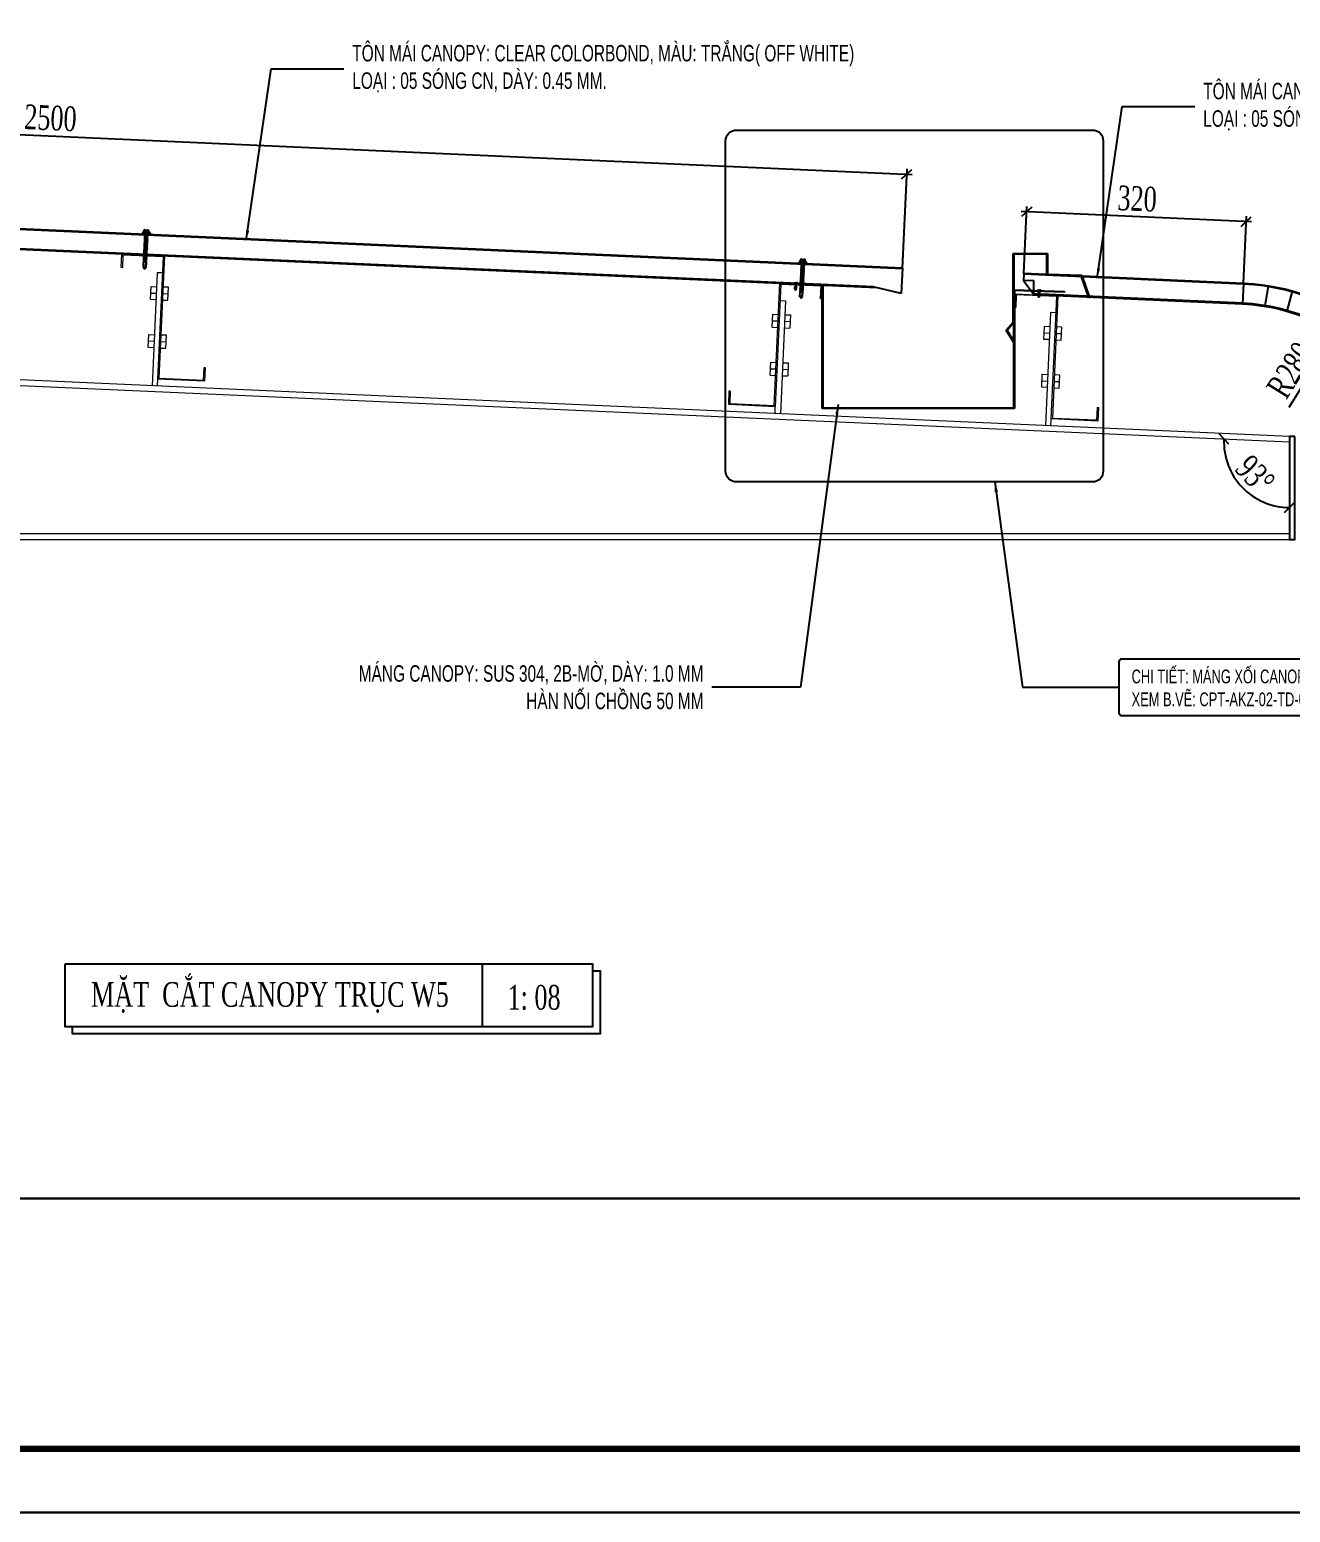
# Model space of a CAD drawing. Header units: inches. Extents: x 340055 to 349452, y -34649 to -30845.
# Drawn here: x 347889.6 to 348119.2, y -32777.5 to -32507.4 of the extents above; entities that cross this region are included whole.
import ezdxf

# ---------------------------------------------------------------- set-up
doc = ezdxf.new("R2010")
doc.units = ezdxf.units.IN
doc.header["$MEASUREMENT"] = 0
doc.linetypes.add('DASHED2', pattern=[9.525, 6.35, -3.175])
doc.linetypes.add('XKITLINE00', pattern=[0])
for name, color, linetype in [('3', 3, 'Continuous'), ('flashing', 6, 'Continuous'), ('NET IN', 3, 'Continuous'), ('ROOFING', 4, 'Continuous'), ('STRUCTURE', 1, 'Continuous')]:
    doc.layers.add(name, color=color, linetype=linetype)
doc.layers.add('TL-TIILE BLOCK A2$0$TL-TITLE BLOCK 1', color=7, linetype='Continuous', lineweight=50)
doc.styles.add('ST1', font='times.ttf', dxfattribs={"width": 0.7})
doc.styles.add('ST1H', font='vnshxh.shx', dxfattribs={"width": 0.7})
doc.dimstyles.new('3', dxfattribs={"dimtxt": 3.5, "dimasz": 1.8, "dimexe": 1, "dimexo": 0, "dimgap": 1, "dimtad": 1, "dimdec": 0, "dimlfac": 3, "dimzin": 0, "dimdsep": 46, "dimtxsty": 'ST1H', "dimblk": 'OBLIQUE', "dimcen": 1, "dimdle": 1, "dimclrd": 8, "dimclre": 8, "dimclrt": 3, "dimadec": 0, "dimazin": 0, "dimtfac": 1, "dimtdec": 0, "dimtix": 1, "dimtofl": 0, "dimtmove": 1, "dimatfit": 3, "dimfxl": 0, "dimtolj": 1, "dimtzin": 0, "dimlwd": -1, "dimlwe": -1, "dimarcsym": 0})
doc.dimstyles.new('8', dxfattribs={"dimtxt": 4.5, "dimasz": 1.8, "dimexe": 1, "dimexo": 0, "dimgap": 1, "dimtad": 1, "dimdec": 0, "dimlfac": 8, "dimzin": 0, "dimdsep": 46, "dimtxsty": 'ST1', "dimblk": 'OBLIQUE', "dimcen": 1, "dimdle": 1, "dimclrd": 8, "dimclre": 8, "dimclrt": 3, "dimadec": 0, "dimazin": 0, "dimtfac": 1, "dimtdec": 0, "dimtix": 1, "dimtmove": 1, "dimatfit": 3, "dimfxl": 0, "dimtolj": 1, "dimtzin": 0, "dimlwd": -1, "dimlwe": -1, "dimarcsym": 0})

# ---------------------------------------------------------------- blocks, each defined once
blk = doc.blocks.new('_Oblique')
at = {"color": 0, "linetype": 'ByBlock', "lineweight": -2}
blk.add_line((-0.5, -0.5), (0.5, 0.5), dxfattribs=at)
blk = doc.blocks.new('*D528')
at = {"color": 8, "linetype": 'Continuous', "transparency": 16777216}
for p, q in [((347736.4, -32536.89), (347737.21, -32518.77)), ((347736.17, -32519.73), (348050.38, -32533.76)), ((348048.62, -32550.83), (348049.43, -32532.71))]:
    blk.add_line(p, q, dxfattribs=at)
at = {"layer": 'Defpoints', "color": 0, "transparency": 16777216}
for p in [(348049.38, -32533.71), (347736.4, -32536.89), (348048.62, -32550.83)]:
    blk.add_point(p, dxfattribs=at)
at = {"color": 8, "transparency": 16777216, "xscale": 1.8, "yscale": 1.8, "zscale": 1.8}
for p, rotation in [((347737.17, -32519.77), 177.4430637708911), ((348049.38, -32533.71), 357.4430637708911)]:
    blk.add_blockref('_Oblique', p, dxfattribs=dict(at, rotation=rotation))
at = {"color": 3, "transparency": 16777216, "insert": (347893.42, -32523.46), "char_height": 4.5, "attachment_point": 5, "rotation": 357.4431, "style": 'ST1'}
blk.add_mtext('\\A1;2500', dxfattribs=at)
blk = doc.blocks.new('*D529')
at = {"color": 8, "linetype": 'Continuous', "transparency": 16777216}
blk.add_arc((348119.07, -32582.49), 11.93, 177.4461, 270, dxfattribs=at)
at = {"layer": 'Defpoints', "color": 0, "transparency": 16777216}
for p in [(347698.65, -32563.73), (348119.07, -32581.48), (348119.07, -32582.49), (348108.56, -32588.14), (348119.07, -32600.23)]:
    blk.add_point(p, dxfattribs=at)
at = {"color": 8, "transparency": 16777216, "xscale": 1.8, "yscale": 1.8, "zscale": 1.8}
for p, rotation in [((348107.15, -32581.95), 87.44612713059917), ((348119.07, -32594.42), 359.9999999999086)]:
    blk.add_blockref('_Oblique', p, dxfattribs=dict(at, rotation=rotation))
at = {"color": 3, "transparency": 16777216, "insert": (348112.83, -32588.45), "char_height": 4.5, "attachment_point": 5, "rotation": 313.7231, "style": 'ST1'}
blk.add_mtext('\\A1;93°', dxfattribs=at)
blk = doc.blocks.new('*D127')
at = {"color": 8, "linetype": 'Continuous', "transparency": 16777216}
blk.add_line((323423.22, -37903.56), (323431.67, -37889.99), dxfattribs=at)
at = {"layer": 'Defpoints', "color": 0, "transparency": 16777216}
for p in [(323431.67, -37889.99), (323413.17, -37919.7)]:
    blk.add_point(p, dxfattribs=at)
at = {"color": 8, "transparency": 16777216, "xscale": 1.8, "yscale": 1.8, "zscale": 1.8, "rotation": 58.08450899015414}
blk.add_blockref('_Oblique', (323431.67, -37889.99), dxfattribs=at)
at = {"color": 3, "transparency": 16777216, "insert": (323423.55, -37896.8), "char_height": 4.5, "attachment_point": 5, "rotation": 58.0845, "style": 'ST1'}
blk.add_mtext('\\A1;R280', dxfattribs=at)
blk = doc.blocks.new('*D129')
at = {"color": 8, "linetype": 'Continuous', "transparency": 16777216}
for p, q in [((323432.15, -37885.91), (323434.43, -37882.34)), ((323433.89, -37883.18), (323432.38, -37882.21)), ((323433.89, -37883.18), (323437.7, -37885.63)), ((323435.95, -37888.35), (323438.24, -37884.78)), ((323437.7, -37885.63), (323439.22, -37886.6))]:
    blk.add_line(p, q, dxfattribs=at)
at = {"layer": 'Defpoints', "color": 0, "transparency": 16777216}
for p in [(323432.15, -37885.91), (323437.7, -37885.63), (323435.95, -37888.35)]:
    blk.add_point(p, dxfattribs=at)
at = {"color": 8, "transparency": 16777216, "xscale": 1.8, "yscale": 1.8, "zscale": 1.8}
for p, rotation in [((323433.89, -37883.18), 327.3307425123555), ((323437.7, -37885.63), 147.3307425123555)]:
    blk.add_blockref('_Oblique', p, dxfattribs=dict(at, rotation=rotation))
at = {"color": 3, "transparency": 16777216, "insert": (323437.57, -37881.64), "char_height": 4.5, "attachment_point": 5, "rotation": 327.3307, "style": 'ST1'}
blk.add_mtext('\\A1;36*13', dxfattribs=at)
blk = doc.blocks.new('*D130')
at = {"color": 8, "linetype": 'Continuous', "transparency": 16777216}
for p, q in [((323451.92, -37919.7), (323465.33, -37919.7)), ((323464.33, -37918.7), (323464.33, -37927.25)), ((323451.92, -37926.25), (323465.33, -37926.25))]:
    blk.add_line(p, q, dxfattribs=at)
at = {"layer": 'Defpoints', "color": 0, "transparency": 16777216}
for p in [(323451.92, -37919.7), (323451.92, -37926.25), (323464.33, -37926.25)]:
    blk.add_point(p, dxfattribs=at)
at = {"color": 8, "transparency": 16777216, "xscale": 1.8, "yscale": 1.8, "zscale": 1.8}
for p, rotation in [((323464.33, -37919.7), 90), ((323464.33, -37926.25), 270)]:
    blk.add_blockref('_Oblique', p, dxfattribs=dict(at, rotation=rotation))
at = {"color": 3, "transparency": 16777216, "insert": (323461.04, -37922.97), "char_height": 4.5, "attachment_point": 5, "rotation": 90, "style": 'ST1'}
blk.add_mtext('\\A1;52', dxfattribs=at)
blk = doc.blocks.new('*D131')
at = {"color": 8, "linetype": 'Continuous', "transparency": 16777216}
for p, q in [((323416.39, -37869.8), (323374.42, -37867.92)), ((323374.92, -37879.2), (323375.46, -37866.97)), ((323414.89, -37880.99), (323415.44, -37868.75))]:
    blk.add_line(p, q, dxfattribs=at)
at = {"layer": 'Defpoints', "color": 0, "transparency": 16777216}
for p in [(323375.42, -37867.97), (323374.92, -37879.2), (323414.89, -37880.99)]:
    blk.add_point(p, dxfattribs=at)
at = {"color": 8, "transparency": 16777216, "xscale": 1.8, "yscale": 1.8, "zscale": 1.8}
for p, rotation in [((323375.42, -37867.97), 177.4461271072646), ((323415.4, -37869.75), 357.4461271072645)]:
    blk.add_blockref('_Oblique', p, dxfattribs=dict(at, rotation=rotation))
at = {"color": 3, "transparency": 16777216, "insert": (323395.55, -37865.57), "char_height": 4.5, "attachment_point": 5, "rotation": 357.4461, "style": 'ST1'}
blk.add_mtext('\\A1;320', dxfattribs=at)
blk = doc.blocks.new('A$C26A6701F')
at = {"layer": 'STRUCTURE', "color": 1, "linetype": 'Continuous'}
for p, q in [((0, 17.21), (1.33, 17.54)), ((0, 17.08), (0, 17.21)), ((0, 17.21), (4, 17.21)), ((4, 17.08), (0, 17.08)), ((3.94, 16.71), (0.06, 16.71)), ((0.4, 17.84), (3.6, 17.84)), ((0.4, 17.57), (1.2, 17.57)), ((0.93, 17.84), (0.93, 18.77)), ((0.97, 17.84), (1.03, 18.61)), ((1.07, 18.91), (2.93, 18.91)), ((1.12, 14.3), (2.9, 14.57)), ((1.39, 14.5), (1.12, 14.3)), ((1.13, 15.25), (2.9, 15.52)), ((1.39, 15.45), (1.13, 15.25)), ((1.13, 15.25), (1.39, 15.14)), ((1.13, 14.77), (2.9, 15.05)), ((1.39, 14.98), (1.13, 14.77)), ((1.13, 14.77), (1.39, 14.66)), ((1.19, 16.71), (1.14, 16.67)), ((1.14, 16.67), (1.4, 16.71)), ((1.14, 16.67), (1.4, 16.56)), ((1.14, 16.2), (2.91, 16.47)), ((1.4, 16.4), (1.14, 16.2)), ((1.14, 16.2), (1.39, 16.09)), ((1.14, 15.72), (2.91, 16)), ((1.4, 15.93), (1.14, 15.72)), ((1.14, 15.72), (1.39, 15.61)), ((1.2, 17.57), (2.8, 17.57)), ((1.33, 17.54), (1.33, 17.57)), ((1.33, 17.54), (2.67, 17.54)), ((1.39, 16.09), (2.73, 16.28)), ((1.39, 15.93), (1.39, 16.09)), ((1.39, 15.61), (2.73, 15.81)), ((2.7, 15.64), (1.39, 15.45)), ((1.39, 15.45), (1.39, 15.61)), ((1.39, 15.14), (2.73, 15.33)), ((2.7, 15.16), (1.39, 14.98)), ((1.39, 14.98), (1.39, 15.14)), ((1.39, 14.66), (2.73, 14.86)), ((2.7, 14.69), (1.39, 14.5)), ((1.39, 14.5), (1.39, 14.67)), ((1.4, 16.56), (2.42, 16.71)), ((2.71, 16.59), (1.4, 16.4)), ((1.4, 16.4), (1.4, 16.56)), ((2.71, 16.11), (1.4, 15.93)), ((1.91, 18.61), (1.97, 17.84)), ((2.04, 17.84), (2.1, 18.61)), ((2.67, 17.54), (2.67, 17.57)), ((2.67, 17.54), (4, 17.21)), ((2.7, 15.64), (2.7, 15.8)), ((2.7, 15.64), (2.9, 15.52)), ((2.7, 15.16), (2.7, 15.33)), ((2.7, 15.16), (2.9, 15.05)), ((2.7, 14.69), (2.7, 14.85)), ((2.7, 14.69), (2.9, 14.57)), ((2.71, 16.59), (2.71, 16.71)), ((2.71, 16.59), (2.91, 16.47)), ((2.71, 16.11), (2.71, 16.28)), ((2.71, 16.11), (2.91, 16)), ((2.72, 14.38), (2.9, 14.57)), ((2.73, 16.28), (2.91, 16.47)), ((2.73, 15.81), (2.91, 16)), ((2.73, 15.33), (2.9, 15.52)), ((2.73, 14.86), (2.9, 15.05)), ((2.8, 17.57), (3.6, 17.57)), ((2.97, 18.61), (3.04, 17.84)), ((3.07, 17.84), (3.07, 18.77)), ((4, 17.21), (4, 17.08)), ((1.06, 8.13), (2.84, 8.41)), ((1.33, 8.34), (1.06, 8.13)), ((1.06, 8.13), (1.32, 8.02)), ((1.06, 7.65), (2.83, 7.93)), ((1.32, 7.86), (1.06, 7.65)), ((1.06, 7.65), (1.32, 7.55)), ((1.06, 7.18), (2.83, 7.46)), ((1.32, 7.39), (1.06, 7.18)), ((1.07, 8.6), (2.84, 8.88)), ((1.33, 8.81), (1.07, 8.6)), ((1.07, 8.6), (1.33, 8.5)), ((1.08, 9.55), (2.86, 9.83)), ((1.34, 9.76), (1.08, 9.55)), ((1.08, 9.55), (1.34, 9.45)), ((1.08, 9.08), (2.85, 9.36)), ((1.34, 9.29), (1.08, 9.08)), ((1.08, 9.08), (1.34, 8.97)), ((1.09, 10.98), (2.86, 11.25)), ((1.35, 11.18), (1.09, 10.98)), ((1.09, 10.98), (1.35, 10.87)), ((1.09, 10.5), (2.86, 10.78)), ((1.35, 10.71), (1.09, 10.5)), ((1.09, 10.5), (1.35, 10.39)), ((1.09, 10.03), (2.86, 10.3)), ((1.35, 10.23), (1.09, 10.03)), ((1.09, 10.03), (1.34, 9.92)), ((1.1, 11.93), (2.88, 12.2)), ((1.36, 12.13), (1.1, 11.93)), ((1.1, 11.93), (1.36, 11.82)), ((1.1, 11.45), (2.87, 11.73)), ((1.36, 11.66), (1.1, 11.45)), ((1.1, 11.45), (1.36, 11.34)), ((1.11, 12.88), (2.89, 13.15)), ((1.38, 13.08), (1.11, 12.88)), ((1.11, 12.88), (1.37, 12.77)), ((1.11, 12.4), (2.88, 12.68)), ((1.37, 12.61), (1.11, 12.4)), ((1.11, 12.4), (1.37, 12.29)), ((1.12, 14.3), (1.38, 14.19)), ((1.12, 13.82), (2.9, 14.1)), ((1.39, 14.03), (1.12, 13.82)), ((1.12, 13.82), (1.38, 13.72)), ((1.12, 13.35), (2.89, 13.63)), ((1.38, 13.56), (1.12, 13.35)), ((1.12, 13.35), (1.38, 13.24)), ((1.32, 8.02), (2.66, 8.22)), ((2.63, 8.05), (1.32, 7.86)), ((1.32, 7.86), (1.32, 8.02)), ((1.32, 7.55), (2.66, 7.74)), ((2.63, 7.57), (1.32, 7.39)), ((1.32, 7.39), (1.32, 7.55)), ((1.32, 7.07), (2.66, 7.27)), ((2.64, 9), (1.33, 8.81)), ((1.33, 8.81), (1.34, 8.97)), ((1.33, 8.5), (2.67, 8.69)), ((2.64, 8.52), (1.33, 8.34)), ((1.33, 8.34), (1.33, 8.5)), ((1.34, 9.92), (2.68, 10.11)), ((2.65, 9.95), (1.34, 9.76)), ((1.34, 9.92), (1.34, 9.76)), ((1.34, 9.45), (2.68, 9.64)), ((2.65, 9.47), (1.34, 9.29)), ((1.34, 9.29), (1.34, 9.45)), ((1.34, 8.97), (2.67, 9.17)), ((2.66, 11.37), (1.35, 11.18)), ((1.35, 11.18), (1.36, 11.34)), ((1.35, 10.87), (2.69, 11.06)), ((2.66, 10.89), (1.35, 10.71)), ((1.35, 10.71), (1.35, 10.87)), ((1.35, 10.39), (2.69, 10.59)), ((2.66, 10.42), (1.35, 10.23)), ((1.35, 10.23), (1.35, 10.39)), ((2.68, 12.32), (1.36, 12.13)), ((1.36, 11.82), (2.7, 12.01)), ((2.67, 11.84), (1.36, 11.66)), ((1.36, 11.66), (1.36, 11.82)), ((1.36, 11.34), (2.7, 11.54)), ((1.37, 12.77), (2.71, 12.96)), ((2.68, 12.79), (1.37, 12.61)), ((1.37, 12.61), (1.37, 12.77)), ((1.37, 12.29), (2.71, 12.49)), ((1.37, 12.13), (1.37, 12.29)), ((1.38, 14.19), (2.72, 14.38)), ((1.38, 14.03), (1.38, 14.19)), ((1.38, 13.72), (2.72, 13.91)), ((2.69, 13.74), (1.38, 13.56)), ((1.38, 13.56), (1.38, 13.72)), ((1.38, 13.24), (2.72, 13.44)), ((2.69, 13.27), (1.38, 13.08)), ((1.38, 13.24), (1.38, 13.08)), ((2.7, 14.21), (1.39, 14.03)), ((2.63, 8.05), (2.63, 8.21)), ((2.63, 8.05), (2.83, 7.93)), ((2.63, 7.57), (2.63, 7.74)), ((2.63, 7.57), (2.83, 7.46)), ((2.63, 7.1), (2.63, 7.26)), ((2.64, 9), (2.64, 9.16)), ((2.64, 9), (2.84, 8.88)), ((2.64, 8.52), (2.64, 8.69)), ((2.64, 8.52), (2.84, 8.41)), ((2.65, 10.1), (2.65, 9.95)), ((2.65, 9.95), (2.86, 9.83)), ((2.65, 9.47), (2.65, 9.64)), ((2.65, 9.47), (2.85, 9.36)), ((2.66, 11.37), (2.67, 11.53)), ((2.66, 11.37), (2.86, 11.25)), ((2.66, 10.89), (2.67, 11.06)), ((2.66, 10.89), (2.86, 10.78)), ((2.66, 10.42), (2.66, 10.58)), ((2.66, 10.42), (2.86, 10.3)), ((2.66, 8.22), (2.84, 8.41)), ((2.66, 7.74), (2.83, 7.93)), ((2.66, 7.27), (2.83, 7.46)), ((2.67, 11.84), (2.67, 12.01)), ((2.67, 11.84), (2.87, 11.73)), ((2.67, 9.17), (2.85, 9.36)), ((2.67, 8.69), (2.84, 8.88)), ((2.68, 12.79), (2.68, 12.96)), ((2.68, 12.79), (2.88, 12.68)), ((2.68, 12.32), (2.68, 12.48)), ((2.68, 12.32), (2.88, 12.2)), ((2.68, 10.11), (2.86, 10.3)), ((2.68, 9.64), (2.86, 9.83)), ((2.69, 13.74), (2.69, 13.91)), ((2.69, 13.74), (2.89, 13.63)), ((2.69, 13.43), (2.69, 13.27)), ((2.69, 13.27), (2.89, 13.15)), ((2.69, 11.06), (2.86, 11.25)), ((2.69, 10.59), (2.86, 10.78)), ((2.7, 14.21), (2.7, 14.38)), ((2.7, 14.21), (2.9, 14.1)), ((2.7, 12.01), (2.88, 12.2)), ((2.7, 11.54), (2.87, 11.73)), ((2.71, 12.96), (2.89, 13.15)), ((2.71, 12.49), (2.88, 12.68)), ((2.72, 13.91), (2.9, 14.1)), ((2.72, 13.44), (2.89, 13.63)), ((1.02, 3.86), (2.8, 4.14)), ((1.28, 4.07), (1.02, 3.86)), ((1.02, 3.86), (1.28, 3.75)), ((1.28, 3.59), (1.02, 3.38)), ((1.02, 3.38), (2.31, 3.59)), ((1.02, 3.38), (1.28, 3.28)), ((1.03, 4.81), (2.81, 5.09)), ((1.29, 5.02), (1.03, 4.81)), ((1.03, 4.81), (1.29, 4.7)), ((1.03, 4.33), (2.8, 4.61)), ((1.29, 4.54), (1.03, 4.33)), ((1.03, 4.33), (1.28, 4.23)), ((1.04, 5.76), (2.81, 6.03)), ((1.3, 5.96), (1.04, 5.76)), ((1.04, 5.76), (1.3, 5.65)), ((1.04, 5.28), (2.81, 5.56)), ((1.3, 5.49), (1.04, 5.28)), ((1.04, 5.28), (1.29, 5.17)), ((1.05, 6.71), (2.83, 6.98)), ((1.31, 6.91), (1.05, 6.71)), ((1.05, 6.71), (1.31, 6.6)), ((1.05, 6.23), (2.82, 6.51)), ((1.31, 6.44), (1.05, 6.23)), ((1.05, 6.23), (1.31, 6.12)), ((1.06, 7.18), (1.32, 7.07)), ((1.27, 0.62), (1.28, 3.28)), ((1.27, 0.62), (1.41, 0.81)), ((1.27, 0.62), (1.88, 0.02)), ((1.28, 4.23), (2.62, 4.42)), ((2.62, 4.25), (1.28, 4.07)), ((1.28, 4.07), (1.28, 4.23)), ((1.28, 3.75), (2.62, 3.95)), ((1.28, 3.59), (1.28, 3.75)), ((2.35, 3.74), (1.28, 3.59)), ((1.28, 3.28), (2.21, 3.41)), ((1.29, 5.17), (2.63, 5.37)), ((2.6, 5.2), (1.29, 5.02)), ((1.29, 5.01), (1.29, 5.17)), ((1.29, 4.7), (2.63, 4.9)), ((2.6, 4.72), (1.29, 4.54)), ((1.29, 4.54), (1.29, 4.7)), ((2.61, 6.15), (1.3, 5.96)), ((1.3, 5.96), (1.31, 6.12)), ((1.3, 5.65), (2.64, 5.84)), ((2.61, 5.67), (1.3, 5.49)), ((1.3, 5.49), (1.3, 5.65)), ((2.63, 7.1), (1.31, 6.91)), ((1.31, 6.6), (2.65, 6.79)), ((2.62, 6.62), (1.31, 6.44)), ((1.31, 6.44), (1.31, 6.6)), ((1.31, 6.12), (2.64, 6.32)), ((1.32, 6.91), (1.32, 7.07)), ((1.67, 0.81), (1.98, 0.02)), ((1.96, 0.08), (2.26, 0.64)), ((1.98, 0.02), (2.6, 0.61)), ((2.38, 0.96), (2.56, 3.71)), ((2.62, 3.78), (2.52, 3.77)), ((2.52, 3.46), (2.61, 3.47)), ((2.54, 3.62), (2.79, 3.66)), ((2.6, 5.2), (2.61, 5.36)), ((2.6, 5.2), (2.81, 5.09)), ((2.6, 4.72), (2.6, 4.89)), ((2.6, 4.72), (2.8, 4.61)), ((2.6, 0.61), (2.61, 3.47)), ((2.61, 6.15), (2.62, 6.31)), ((2.61, 6.15), (2.81, 6.03)), ((2.61, 5.67), (2.61, 5.84)), ((2.61, 5.67), (2.81, 5.56)), ((2.61, 3.47), (2.79, 3.66)), ((2.62, 6.62), (2.62, 6.79)), ((2.62, 6.62), (2.82, 6.51)), ((2.62, 4.42), (2.8, 4.61)), ((2.62, 4.25), (2.62, 4.41)), ((2.8, 4.14), (2.62, 4.25)), ((2.62, 3.95), (2.8, 4.14)), ((2.62, 3.78), (2.62, 3.95)), ((2.79, 3.66), (2.62, 3.78)), ((2.63, 7.1), (2.83, 6.98)), ((2.63, 5.37), (2.81, 5.56)), ((2.63, 4.9), (2.81, 5.09)), ((2.64, 6.32), (2.82, 6.51)), ((2.64, 5.84), (2.81, 6.03)), ((2.65, 6.79), (2.83, 6.98))]:
    blk.add_line(p, q, dxfattribs=at)
for centre, major_axis, ratio, start_param, end_param in [((-1.11, 16.72), (-0.822, 0.822), 1, 3.915086, 4.236522), ((0.42, 17.71), (0.0956, 0.0956), 1, 0.954633, 3.757756), ((1.07, 18.77), (-0.0943, 0.0943), 1, -0.785398, 0.785398), ((1.47, 18.04), (0.508, 0.508), 1, 0.131933, 1.438864), ((2.54, 18.04), (0.508, 0.508), 1, 0.131933, 1.438864), ((2.93, 18.77), (-0.0943, 0.0943), 1, 3.926991, 5.497787), ((3.55, 17.71), (-0.1, 0.1), 1, 2.701137, 5.152845), ((5.1, 16.72), (-1.15, 0.17), 0.90746, -0.177273, 0.177273), ((1.54, 0.72), (0.111, 0.111), 1, 6.085329, 8.011019), ((1.93, 0.09), (0.0625, 0.0625), 1, 3.247504, 4.535451), ((1.82, 3.74), (0.363, 0.363), 1, 4.808661, 5.407478), ((1.79, 0.99), (0.416, 0.416), 1, 4.859665, 5.449971), ((2.44, 3.68), (0.0836, 0.0836), 1, 5.766736, 8.502032)]:
    blk.add_ellipse(centre, major_axis=major_axis, ratio=ratio, start_param=start_param, end_param=end_param, dxfattribs=at)
blk = doc.blocks.new('HFR-1')
at = {"layer": 'STRUCTURE', "color": 1, "linetype": 'Continuous'}
for p, q in [((-5.5, 0), (5.5, 0)), ((-5.2, 0.8), (-3.4, 1.5)), ((5.2, 0.8), (3.4, 1.5)), ((-2.4, -1.2), (-3, -1.6)), ((-3, -1.6), (-2.4, -1.9)), ((-2.4, -1.9), (-3, -2.3)), ((-3, -2.3), (-2.4, -2.6)), ((-2.4, -2.6), (-3, -3)), ((-3, -3), (-2.4, -3.3)), ((-2.4, -3.3), (-3, -3.7)), ((-3, -3.7), (-2.4, -4.1)), ((-2.4, -4.1), (-3, -4.4)), ((-3, -4.4), (-2.4, -4.8)), ((-2.4, -4.8), (-3, -5.1)), ((-3, -5.1), (-2.4, -5.5)), ((-2.4, -5.5), (-3, -5.8)), ((-3, -5.8), (-2.4, -6.2)), ((-2.4, -6.2), (-3, -6.6)), ((-3, -6.6), (-2.4, -6.9)), ((-2.4, -6.9), (-3, -7.3)), ((-3, -7.3), (-2.4, -7.6)), ((-2.4, -7.6), (-3, -8)), ((-3, -8), (-2.4, -8.3)), ((-2.4, -8.3), (-3, -8.7)), ((-3, -8.7), (-2.4, -9)), ((-2.4, -9), (-3, -9.4)), ((-3, -9.4), (-2.4, -9.7)), ((-2.4, -9.7), (-3, -10.1)), ((-3, -10.1), (-2.4, -10.5)), ((-2.4, -10.5), (-3, -10.8)), ((-3, -10.8), (-2.4, -11.2)), ((-2.4, -11.2), (-3, -11.5)), ((-3, -11.5), (-2.4, -11.9)), ((-2.9, -1.6), (2.9, -1.4)), ((-2.9, -2.3), (2.9, -2.1)), ((-2.9, -3), (2.9, -2.8)), ((-2.9, -3.7), (2.9, -3.6)), ((-2.9, -4.4), (2.9, -4.3)), ((-2.9, -5.1), (2.9, -5)), ((-2.9, -5.9), (2.9, -5.7)), ((-2.9, -6.6), (2.9, -6.4)), ((-2.9, -7.3), (2.9, -7.1)), ((-2.9, -8), (2.9, -7.8)), ((-2.9, -8.7), (2.9, -8.5)), ((-2.9, -9.4), (2.9, -9.2)), ((-2.9, -10.1), (1.5, -10)), ((-2.9, -10.8), (1.3, -10.7)), ((-2.9, -11.5), (0.9, -11.4)), ((-2.5, -17.4), (-2.5, -11.8)), ((-2.5, -17.4), (-2, -16.7)), ((-2.5, -17.4), (-0.2, -19.7)), ((2.4, -1.1), (-2.4, -1.2)), ((2.4, -1.8), (-2.4, -1.9)), ((-2.4, -1.9), (2.4, -1.8)), ((-2.4, -2.6), (2.4, -2.5)), ((2.4, -2.5), (-2.4, -2.6)), ((-2.4, -3.3), (2.4, -3.2)), ((2.4, -3.2), (-2.4, -3.3)), ((-2.4, -4.1), (2.4, -3.9)), ((2.4, -3.9), (-2.4, -4.1)), ((-2.4, -4.8), (2.4, -4.6)), ((2.4, -4.6), (-2.4, -4.8)), ((-2.4, -5.5), (2.4, -5.3)), ((2.4, -5.3), (-2.4, -5.5)), ((-2.4, -6.2), (2.4, -6)), ((2.4, -6), (-2.4, -6.2)), ((-2.4, -6.9), (2.4, -6.8)), ((2.4, -6.8), (-2.4, -6.9)), ((-2.4, -7.6), (2.4, -7.5)), ((2.4, -7.5), (-2.4, -7.6)), ((-2.4, -8.3), (2.4, -8.2)), ((2.4, -8.2), (-2.4, -8.3)), ((-2.4, -9), (2.4, -8.9)), ((2.4, -8.9), (-2.4, -9)), ((-2.4, -9.7), (2.4, -9.6)), ((2.4, -9.6), (-2.4, -9.7)), ((1.4, -10.3), (-2.4, -10.5)), ((-2.4, -10.5), (1.4, -10.3)), ((-2.4, -11.2), (1.1, -11.1)), ((1.1, -11.1), (-2.4, -11.2)), ((-2.4, -11.9), (0.4, -11.8)), ((-1, -16.7), (0.2, -19.7)), ((0.1, -19.4), (1.2, -17.3)), ((0.2, -19.7), (2.5, -17.4)), ((1.6, -16.1), (2.3, -10.2)), ((2.2, -10), (2.9, -10)), ((2.2, -11), (2.4, -11)), ((2.4, -11), (2.2, -11)), ((2.2, -11.4), (2.9, -11.4)), ((2.2, -11.7), (2.4, -11.7)), ((2.4, -10.3), (2.3, -10.3)), ((2.3, -10.3), (2.4, -10.3)), ((2.3, -10.7), (2.9, -10.7)), ((2.9, -1.4), (2.4, -1.1)), ((2.4, -1.8), (2.9, -1.4)), ((2.9, -2.1), (2.4, -1.8)), ((2.4, -2.5), (2.9, -2.1)), ((2.9, -2.8), (2.4, -2.5)), ((2.4, -3.2), (2.9, -2.8)), ((2.9, -3.6), (2.4, -3.2)), ((2.4, -3.9), (2.9, -3.6)), ((2.9, -4.3), (2.4, -3.9)), ((2.4, -4.6), (2.9, -4.3)), ((2.9, -5), (2.4, -4.6)), ((2.4, -5.3), (2.9, -5)), ((2.9, -5.7), (2.4, -5.3)), ((2.4, -6), (2.9, -5.7)), ((2.9, -6.4), (2.4, -6)), ((2.4, -6.8), (2.9, -6.4)), ((2.9, -7.1), (2.4, -6.8)), ((2.4, -7.5), (2.9, -7.1)), ((2.9, -7.8), (2.4, -7.5)), ((2.4, -8.2), (2.9, -7.8)), ((2.9, -8.5), (2.4, -8.2)), ((2.4, -8.9), (2.9, -8.5)), ((2.9, -9.2), (2.4, -8.9)), ((2.4, -9.6), (2.9, -9.2)), ((2.9, -10), (2.4, -9.6)), ((2.4, -10.3), (2.9, -10)), ((2.9, -10.7), (2.4, -10.3)), ((2.4, -11), (2.9, -10.7)), ((2.9, -11.4), (2.4, -11)), ((2.4, -11.7), (2.9, -11.4)), ((2.5, -17.4), (2.5, -11.7))]:
    blk.add_line(p, q, dxfattribs=at)
at = {"layer": 'STRUCTURE', "color": 1, "linetype": 'Continuous', "ltscale": 8}
for p in [(-3.4, 1.5), (3.4, 1.5)]:
    blk.add_line(p, (0, 1.5), dxfattribs=at)
at = {"layer": 'STRUCTURE', "color": 1, "linetype": 'DASHED2'}
for p in [(-1.9, 1.5), (1.9, 1.5)]:
    blk.add_line(p, (0, 0), dxfattribs=at)
at = {"layer": 'STRUCTURE', "color": 1, "linetype": 'Continuous', "ltscale": 8}
for centre, start, end in [((-4.7, 0.2), 130.41, 194.8062), ((4.7, 0.2), 345.1938, 49.59)]:
    blk.add_arc(centre, 0.801, start, end, dxfattribs=at)
at = {"layer": 'STRUCTURE', "color": 1, "linetype": 'Continuous'}
for centre, radius, start, end in [((-7.3, -9), 9.14, 58.065, 78.8402), ((5.1, -3.8), 3.83, 84.2039, 134.3621), ((-1.5, -17.1), 0.59, 34.2302, 144.5641), ((0, -19.4), 0.331, 231.6348, 305.4287), ((-0.5, -10.1), 1.93, 296.6041, 355.3922), ((-0.6, -16), 2.2, 324.0048, 357.8268), ((1.9, -10.3), 0.444, 15.9762, 172.6971)]:
    blk.add_arc(centre, radius, start, end, dxfattribs=at)
blk = doc.blocks.new('kt kien truc 1')
at = {"layer": 'Defpoints', "color": 8}
blk.add_lwpolyline([(0, 0), (594, 0), (594, 420), (0, 420)], close=True, dxfattribs=at)
at = {"layer": 'TL-TIILE BLOCK A2$0$TL-TITLE BLOCK 1', "const_width": 1}
blk.add_lwpolyline([(20, 10), (579, 10), (584, 15), (584, 405), (579, 410), (20, 410), (15, 405), (15, 15)], close=True, dxfattribs=at)
blk = doc.blocks.new('1111')
at = {"color": 240, "true_color": 0xfa0546}
for p, q in [((323414.89, -37880.99), (323414.73, -37884.73)), ((323419.39, -37881.45), (323418.79, -37885.15)), ((323423.81, -37882.44), (323422.78, -37886.04)), ((323428.08, -37883.93), (323426.64, -37887.39)), ((323432.15, -37885.91), (323430.31, -37889.18)), ((323435.95, -37888.35), (323433.75, -37891.39)), ((323439.45, -37891.22), (323436.91, -37893.98)), ((323442.59, -37894.48), (323439.74, -37896.92)), ((323445.33, -37898.08), (323442.22, -37900.17)), ((323447.63, -37901.98), (323444.29, -37903.69)), ((323449.46, -37906.11), (323445.95, -37907.43)), ((323450.79, -37910.43), (323447.15, -37911.33)), ((323451.62, -37914.88), (323447.9, -37915.35)), ((323451.92, -37919.4), (323448.17, -37919.42))]:
    blk.add_line(p, q, dxfattribs=at)
at = {"layer": 'ROOFING', "color": 3}
blk.add_lwpolyline([(323374.92, -37879.2), (323374.85, -37880.46), (323376.73, -37883.04), (323376.73, -37880.51), (323374.85, -37880.46)], dxfattribs=at)
for points in [[(323451.79, -37926.25), (323451.79, -37919.7, 0.401218), (323414.89, -37881.11), (323374.91, -37879.33)], [(323376.73, -37883.04), (323414.73, -37884.73, -0.401218), (323448.17, -37919.7), (323448.17, -37926.25), (323451.92, -37926.25), (323451.92, -37919.7, 0.401218), (323414.89, -37880.99), (323374.92, -37879.2)], [(323448.29, -37926.25), (323448.29, -37919.7, 0.401218), (323414.73, -37884.61), (323376.64, -37882.91)]]:
    blk.add_lwpolyline(points, format="xyb", dxfattribs=at)
at = {"color": 8}
dim = blk.add_aligned_dim(p1=(323414.89, -37880.99), p2=(323374.92, -37879.2), distance=-11.24, dimstyle='8', dxfattribs=at)
dim.commit()
dim.dimension.update_dxf_attribs({"geometry": '*D131', "text_midpoint": (323395.55, -37865.57)})
dim = blk.add_aligned_dim(p1=(323432.15, -37885.91), p2=(323435.95, -37888.35), distance=3.24, text='<>*13', dimstyle='8', dxfattribs=at)
dim.commit()
dim.dimension.update_dxf_attribs({"geometry": '*D129', "text_midpoint": (323437.57, -37881.64)})
dim = blk.add_radius_dim(center=(323413.17, -37919.7), mpoint=(323431.67, -37889.99), dimstyle='8', dxfattribs=at)
dim.commit()
dim.dimension.update_dxf_attribs({"geometry": '*D127', "text_midpoint": (323426.35, -37898.54), "dimtype": 164})
dim = blk.add_linear_dim(base=(323464.33, -37926.25), p1=(323451.92, -37919.7), p2=(323451.92, -37926.25), angle=90, dimstyle='8', dxfattribs=at)
dim.commit()
dim.dimension.update_dxf_attribs({"geometry": '*D130', "text_midpoint": (323461.04, -37922.97)})

msp = doc.modelspace()

# ---------------------------------------------------------------- linework, layer by layer
at = {"color": 94, "linetype": 'XKITLINE00', "lineweight": 0}
for p, q in [((347906.3199, -32550.7239), (347906.4313, -32548.2263)), ((347906.4313, -32548.2263), (347914.1736, -32548.5717)), ((347906.6102, -32548.422), (347906.5072, -32550.7322)), ((347913.9779, -32548.7506), (347906.6102, -32548.422)), ((347912.9837, -32571.041), (347913.9779, -32548.7506)), ((347914.1736, -32548.5717), (347913.1794, -32570.862)), ((347906.5072, -32550.7322), (347906.3199, -32550.7239)), ((348025.2554, -32575.8609), (348026.2497, -32553.5706)), ((348026.4286, -32553.7663), (348025.4344, -32576.0566)), ((348026.2497, -32553.5706), (348033.992, -32553.9159)), ((348033.7963, -32554.0949), (348026.4286, -32553.7663)), ((348033.6933, -32556.4051), (348033.7963, -32554.0949)), ((348033.992, -32553.9159), (348033.8806, -32556.4134)), ((348033.8806, -32556.4134), (348033.6933, -32556.4051)), ((348069.0331, -32557.9814), (348069.1445, -32555.4838)), ((348069.3235, -32555.6795), (348069.2204, -32557.9897)), ((348076.6912, -32556.0081), (348069.3235, -32555.6795)), ((348075.6969, -32578.2985), (348076.6912, -32556.0081)), ((348069.2204, -32557.9897), (348069.0331, -32557.9814)), ((347921.2963, -32571.224), (347921.3993, -32568.9138)), ((347921.3993, -32568.9138), (347921.5867, -32568.9222)), ((347921.5867, -32568.9222), (347921.4753, -32571.4197)), ((347921.4753, -32571.4197), (347912.9837, -32571.041)), ((347913.1794, -32570.862), (347921.2963, -32571.224)), ((348016.9428, -32575.6779), (348017.0542, -32573.1803)), ((348017.0542, -32573.1803), (348017.2416, -32573.1887)), ((348017.2416, -32573.1887), (348017.1385, -32575.4989)), ((348025.4344, -32576.0566), (348016.9428, -32575.6779)), ((348017.1385, -32575.4989), (348025.2554, -32575.8609)), ((348084.0095, -32578.4815), (348084.1126, -32576.1713)), ((348084.1126, -32576.1713), (348084.2999, -32576.1797)), ((348084.2999, -32576.1797), (348084.1885, -32578.6772)), ((348084.1885, -32578.6772), (348075.6969, -32578.2985)), ((348075.8926, -32578.1195), (348084.0095, -32578.4815))]:
    msp.add_line(p, q, dxfattribs=at)
at = {"color": 8, "linetype": 'XKITLINE00', "lineweight": 0}
for p, q in [((347912.848, -32551.6407), (347911.929, -32572.2452)), ((347913.847, -32551.6852), (347912.848, -32551.6407)), ((347911.629, -32556.5287), (347911.7348, -32554.156)), ((347911.7348, -32554.156), (347912.7338, -32554.2006)), ((347914.9192, -32554.2981), (347913.9202, -32554.2535)), ((347914.8133, -32556.6707), (347914.9192, -32554.2981)), ((347912.628, -32556.5732), (347911.629, -32556.5287)), ((347911.6819, -32555.3424), (347912.6809, -32555.3869)), ((347913.8143, -32556.6262), (347914.8133, -32556.6707)), ((347913.8673, -32555.4398), (347914.8663, -32555.4844)), ((348026.2977, -32556.7009), (348027.2967, -32556.7454)), ((348027.2967, -32556.7454), (348026.3777, -32577.3499)), ((348024.8914, -32561.5805), (348024.9972, -32559.2079)), ((348024.9972, -32559.2079), (348025.9962, -32559.2525)), ((348027.1826, -32559.3054), (348028.1816, -32559.3499)), ((348028.1816, -32559.3499), (348028.0757, -32561.7226)), ((348075.5613, -32558.8982), (348074.6422, -32579.5027)), ((348076.5603, -32558.9427), (348075.5613, -32558.8982)), ((348024.8914, -32561.5805), (348025.8904, -32561.6251)), ((348024.9443, -32560.3942), (348025.9433, -32560.4388)), ((348027.0767, -32561.678), (348028.0757, -32561.7226)), ((348027.1296, -32560.4917), (348028.1287, -32560.5362)), ((348074.3422, -32563.7862), (348074.4481, -32561.4136)), ((348074.3952, -32562.5999), (348075.3942, -32562.6444)), ((348074.4481, -32561.4136), (348075.4471, -32561.4581)), ((348077.6324, -32561.5556), (348076.6334, -32561.511)), ((348077.5266, -32563.9282), (348077.6324, -32561.5556)), ((347698.6473, -32563.7331), (348119.0668, -32582.4851)), ((348119.0668, -32581.4841), (347698.6918, -32562.7341)), ((347911.2391, -32565.27), (347911.3449, -32562.8974)), ((347912.2381, -32565.3146), (347911.2391, -32565.27)), ((347911.292, -32564.0837), (347912.291, -32564.1282)), ((347911.3449, -32562.8974), (347912.344, -32562.9419)), ((347913.4244, -32565.3675), (347914.4235, -32565.412)), ((347913.4774, -32564.1811), (347914.4764, -32564.2257)), ((347914.5293, -32563.0394), (347913.5303, -32562.9948)), ((347914.4235, -32565.412), (347914.5293, -32563.0394)), ((348075.3412, -32563.8308), (348074.3422, -32563.7862)), ((348076.5276, -32563.8837), (348077.5266, -32563.9282)), ((348076.5805, -32562.6973), (348077.5795, -32562.7419)), ((348024.5015, -32570.3218), (348024.6073, -32567.9492)), ((348024.6073, -32567.9492), (348025.6063, -32567.9938)), ((348026.7927, -32568.0467), (348027.7917, -32568.0912)), ((348027.7917, -32568.0912), (348027.6858, -32570.4639)), ((348024.5015, -32570.3218), (348025.5005, -32570.3664)), ((348024.5544, -32569.1355), (348025.5534, -32569.1801)), ((348026.6868, -32570.4193), (348027.6858, -32570.4639)), ((348026.7398, -32569.233), (348027.7388, -32569.2776)), ((348073.9523, -32572.5275), (348074.0582, -32570.1549)), ((348074.0582, -32570.1549), (348075.0572, -32570.1994)), ((348077.2425, -32570.2969), (348076.2435, -32570.2523)), ((348077.1367, -32572.6695), (348077.2425, -32570.2969)), ((347912.928, -32572.2897), (347912.9837, -32571.041)), ((348074.9514, -32572.5721), (348073.9523, -32572.5275)), ((348074.0053, -32571.3412), (348075.0043, -32571.3857)), ((348076.1377, -32572.625), (348077.1367, -32572.6695)), ((348076.1906, -32571.4387), (348077.1896, -32571.4832)), ((348025.3787, -32577.3054), (348025.4344, -32576.0566)), ((348075.6412, -32579.5472), (348075.6969, -32578.2985)), ((348119.0668, -32600.2331), (348119.0668, -32581.4841)), ((348119.0668, -32581.4841), (348120.0668, -32581.4841)), ((348119.0668, -32599.2331), (347698.6473, -32599.2331)), ((347698.6473, -32600.2331), (348119.0668, -32600.2331))]:
    msp.add_line(p, q, dxfattribs=at)
at = {"color": 1}
for p, q in [((348026.2503, -32553.5571), (348026.254, -32553.4322)), ((348033.992, -32553.9159), (348026.2503, -32553.5571)), ((348026.254, -32553.4322), (348034.117, -32553.7946)), ((348033.992, -32576.4084), (348033.992, -32553.9159)), ((348034.117, -32553.7946), (348034.117, -32576.2834)), ((348068.867, -32554.7665), (348078.123, -32555.0554)), ((348068.867, -32576.2834), (348068.867, -32554.7665)), ((348068.992, -32554.8952), (348068.992, -32576.4084)), ((348078.1193, -32555.1804), (348068.992, -32554.8952)), ((348078.123, -32555.0554), (348078.1193, -32555.1804)), ((348068.992, -32576.4084), (348033.992, -32576.4084)), ((348034.117, -32576.2834), (348068.867, -32576.2834))]:
    msp.add_line(p, q, dxfattribs=at)
msp.add_line((347972.0155, -32677.5459), (347972.0155, -32689.0513))
at = {"color": 8}
for points in [[(347639.8633, -32368.7455), (348209.2012, -32368.7455), (348209.2012, -32720.3253), (347639.8633, -32720.3253)], [(348209.2012, -32368.7455), (347639.8633, -32368.7455), (347639.8633, -32720.3253), (348209.2012, -32720.3253)], [(348120.0668, -32581.4841), (348119.0668, -32581.4841), (348119.0668, -32600.2331), (348120.0668, -32600.2331)]]:
    msp.add_lwpolyline(points, close=True, dxfattribs=at)
at = {"color": 1, "true_color": 0xfa051e}
msp.add_lwpolyline([(348018.392, -32525.6469), (348083.156, -32525.6469, -0.41421356), (348085.156, -32527.6469), (348085.156, -32587.771, -0.41421356), (348083.156, -32589.771), (348018.392, -32589.771, -0.41421356), (348016.392, -32587.771), (348016.392, -32527.6469, -0.41421356)], format="xyb", close=True, dxfattribs=at)
at = {"color": 94, "linetype": 'XKITLINE00', "lineweight": 0}
msp.add_lwpolyline([(348069.1445, -32555.4838), (348076.8868, -32555.8292), (348075.8926, -32578.1195)], dxfattribs=at)
msp.add_lwpolyline([(347896.0854, -32677.5459), (347992.164, -32677.5459), (347992.164, -32689.0513), (347896.0854, -32689.0513)], close=True)
at = {"layer": '3'}
for p, q in [((348048.6114, -32550.9561), (347736.3926, -32537.0135)), ((348048.617, -32550.8312), (347736.4019, -32536.8888)), ((348043.2385, -32554.22), (347738.0944, -32540.5929)), ((348043.8727, -32554.3734), (347738.1886, -32540.7222)), ((348048.617, -32550.8312), (348048.3374, -32555.4533)), ((348048.3374, -32555.4533), (348043.2385, -32554.22))]:
    msp.add_line(p, q, dxfattribs=at)
at = {"layer": 'flashing'}
for p, q in [((348068.742, -32548.1616), (348075.0119, -32548.1616)), ((348068.742, -32560.6824), (348068.742, -32548.1616)), ((348074.8869, -32548.2866), (348068.867, -32548.2866)), ((348068.867, -32548.2866), (348068.867, -32560.7289)), ((348074.8869, -32552.0235), (348074.8869, -32548.2866)), ((348075.0119, -32548.1616), (348075.0119, -32551.9228)), ((348081.1448, -32552.2067), (348074.8869, -32552.0235)), ((348075.0119, -32551.9228), (348081.2391, -32552.0905)), ((348082.5596, -32556.2238), (348081.1448, -32552.2067)), ((348081.2391, -32552.0905), (348082.6751, -32556.1805)), ((348082.6751, -32556.1805), (348082.5596, -32556.2238)), ((348067.4862, -32562.1371), (348068.742, -32560.6824)), ((348068.8156, -32564.2937), (348067.4862, -32562.1371)), ((348068.867, -32560.7289), (348067.6407, -32562.1495)), ((348067.6407, -32562.1495), (348068.9126, -32564.2128)), ((348068.9126, -32564.2128), (348068.8156, -32564.2937))]:
    msp.add_line(p, q, dxfattribs=at)

# ---------------------------------------------------------------- block references
at = {"color": 8}
msp.add_blockref('1111', (24695.79, 5327.4025), dxfattribs=at)
at = {"color": 9, "linetype": 'Continuous', "extrusion": (-2.14043e-10, -5.24502e-09, 1), "xscale": 0.3750000001228307, "yscale": 0.3750000001228307, "zscale": 0.3750000001228307, "rotation": 357.6631222874859}
for p in [(347909.8557, -32550.9102, 0.0001), (348029.4302, -32556.25, 0.0001)]:
    msp.add_blockref('A$C26A6701F', p, dxfattribs=at)
at = {"color": 8, "xscale": 0.05968394867656543, "yscale": 0.05968394867656543, "zscale": 0.05968394867656543, "rotation": 357.406655867487}
for p in [(348029.1903, -32553.5675), (348073.4802, -32554.9103)]:
    msp.add_blockref('HFR-1', p, dxfattribs=at)

# ---------------------------------------------------------------- dimensions: what is measured, and where the dimension line sits
at = {"color": 8}
dim = msp.add_aligned_dim(p1=(347736.4019, -32536.8888), p2=(348048.617, -32550.8312), distance=17.136, dimstyle='8', dxfattribs=at)
dim.commit()
dim.dimension.update_dxf_attribs({"geometry": '*D528', "text_midpoint": (347893.4206, -32523.4554)})
dim = msp.add_angular_dim_2l(base=(348108.5621, -32588.1407), line1=((348119.0668, -32581.4841), (348119.0668, -32600.2331)), line2=((347698.6473, -32563.7331), (348119.0668, -32582.4851)), dimstyle='8', dxfattribs=at)
dim.commit()
dim.dimension.update_dxf_attribs({"geometry": '*D529', "text_midpoint": (348112.8264, -32588.4534)})

# ---------------------------------------------------------------- leaders
at = {"color": 9}
for points in [[(347929.0628, -32545.7441), (347933.5958, -32514.4735), (347948.3885, -32514.4735)], [(348084.0468, -32552.6466), (348088.5797, -32521.3759), (348103.3725, -32521.3759)], [(348036.8897, -32575.6583), (348030.0002, -32627.1901), (348012.365, -32627.1901)]]:
    msp.add_leader(points, dimstyle='3', override={"dimgap": 1, "dimtad": 0}, dxfattribs=at)

# ---------------------------------------------------------------- next in the draw order: texts
at = {"color": 3, "linetype": 'Continuous', "insert": (347976.6742, -32683.7227), "char_height": 4.5, "attachment_point": 4, "style": 'ST1', "bg_fill": 3, "box_fill_scale": 1.25, "bg_fill_color": 256, "bg_fill_true_color": 13158600, "bg_fill_transparency": 3139304}
msp.add_mtext('\\A1;1: 08', dxfattribs=at)
at = {"layer": '3', "style": 'ST1H', "bg_fill": 2}
for s, insert, char_height, attachment_point in [('\\A1;t«n m¸i cANOPY: CLEAR COLORBOND, mµu: tr¾ng( Off white)\\PLo¹i : 05 sãng cn, dµy: 0.45 mm.', (347948.3885, -32514.4735), 3, 4), ('\\A1;t«n m¸i cANOPY: CLEAR COLORBOND, mµu: tr¾ng( Off white)\\PLo¹i : 05 sãng cn, dµy: 0.45 mm.', (348103.3725, -32521.3759), 3, 4), ('\\A1;m¸ng CANOPY: sus 304, 2b-mê, dµy: 1.0 mm\\Phµn nèi chång 50 mm', (348012.365, -32627.1901), 3, 6), ('\\A1;CHI TIÕT: m¸ng xèi CANOPY, gu-02\\PXEM b.VÏ: CPT-AKZ-02-TD-022 ', (348090.3257, -32627.3149), 2.5, 4)]:
    msp.add_mtext(s, dxfattribs=dict(at, insert=insert, char_height=char_height, attachment_point=attachment_point))

# ---------------------------------------------------------------- next in the draw order: linework, layer by layer
at = {"color": 240, "true_color": 0xf90627}
msp.add_lwpolyline([(348088.5817, -32621.9727), (348144.6913, -32621.9727, -0.41421356), (348145.1913, -32622.4727), (348145.1913, -32631.9075, -0.41421356), (348144.6913, -32632.4075), (348088.5817, -32632.4075, -0.41421356), (348088.0817, -32631.9075), (348088.0817, -32622.4727, -0.41421356)], format="xyb", close=True, dxfattribs=at)
msp.add_lwpolyline([(347992.164, -32678.8396), (347993.5382, -32678.8396), (347993.5382, -32690.3451), (347897.4596, -32690.3451), (347897.4596, -32689.0513)])

# ---------------------------------------------------------------- next in the draw order: leaders
at = {"color": 9}
msp.add_leader([(348065.4438, -32589.771), (348070.4465, -32627.1901), (348088.0817, -32627.1901)], dimstyle='3', override={"dimgap": 1, "dimtad": 0}, dxfattribs=at)

# ---------------------------------------------------------------- next in the draw order: texts
at = {"color": 3, "linetype": 'Continuous', "insert": (347900.8114, -32683.7227), "char_height": 4.5, "attachment_point": 4, "style": 'ST1', "bg_fill": 3, "box_fill_scale": 1.25, "bg_fill_color": 256, "bg_fill_true_color": 13158600, "bg_fill_transparency": 3139304}
msp.add_mtext('\\A1;MẶT  CẮT CANOPY TRỤC W5', dxfattribs=at)

# ---------------------------------------------------------------- next in the draw order: linework, layer by layer
at = {"layer": 'NET IN'}
msp.add_lwpolyline([(347622.4698, -32290.9194), (348311.2497, -32290.9194), (348311.2497, -32777.5199), (347622.4698, -32777.5199)], close=True, dxfattribs=at)

# ---------------------------------------------------------------- next in the draw order: block references
at = {"layer": '3', "xscale": 1.159562065285868, "yscale": 1.159562065285868, "zscale": 1.159562065285868}
msp.add_blockref('kt kien truc 1', (347622.4699, -32777.5199), dxfattribs=at)

doc.saveas('drawing.dxf')
